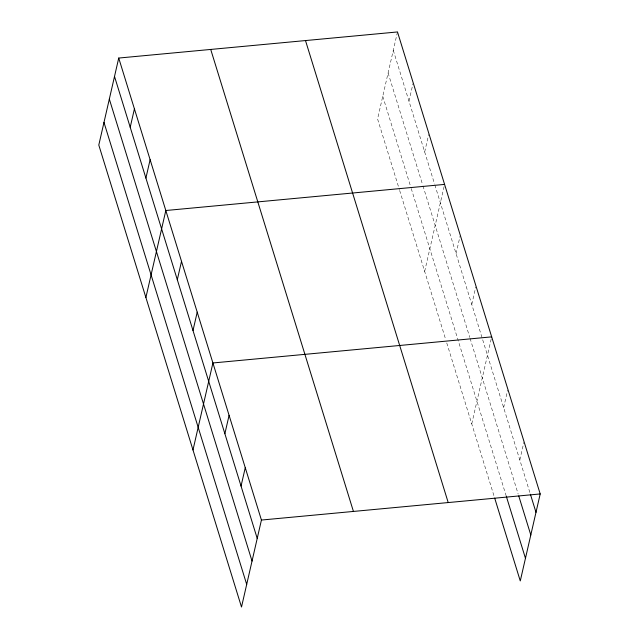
<?xml version="1.0" encoding="UTF-8"?>
<svg xmlns="http://www.w3.org/2000/svg" width="639" height="639" viewBox="0 0 639 639"><rect width="100%" height="100%" fill="white"/><g stroke="black" fill="none" stroke-linecap="round" stroke-linejoin="round"><path stroke-width="0.48" stroke-dasharray="3.19 2.4" d="M397.49 31.95L377.569 118.95L399.367 189.535M408.976 101.154L412.97 83.741M424.679 151.978L428.665 134.557M424.663 271.415L444.584 184.407M456.07 253.619L460.064 236.198M471.774 304.436L475.759 287.015M471.758 423.873L491.679 336.865M503.644 407.618L507.63 390.197M519.819 459.976L523.804 442.555M393.281 50.337L434.56 183.976M434.855 184.919L530.106 493.292M388.097 72.982L422.691 184.975M422.978 185.917L469.785 337.432M470.072 338.374L518.157 494.043M382.753 96.313L410.949 187.594M411.244 188.537L506.344 496.431M399.663 190.478L445.591 339.173M446.757 342.935L494.394 497.174"/><path stroke-width="0.96" d="M118.726 58.053L98.797 145.053L241.51 607.05L261.431 520.05L118.726 58.053L397.49 31.95L540.203 493.947L520.274 580.947L494.69 498.124M130.212 127.257L134.422 108.87M145.908 178.073L150.117 159.686M145.892 297.51L165.82 210.511L444.584 184.407M177.307 279.714L181.516 261.327M193.002 330.539L197.211 312.151M192.986 449.968L212.915 362.968L491.679 336.865M224.872 433.713L229.089 415.326M241.047 486.071L245.264 467.684M261.431 520.05L540.203 493.947M530.402 494.251L535.993 512.334M518.748 495.944L530.801 534.979M506.344 496.431L525.466 558.31M305.498 40.561L448.211 502.558M210.718 49.435L353.431 511.432M114.509 76.44L257.221 538.437M109.325 99.077L252.038 561.074M103.981 122.408L246.694 584.405"/></g></svg>
